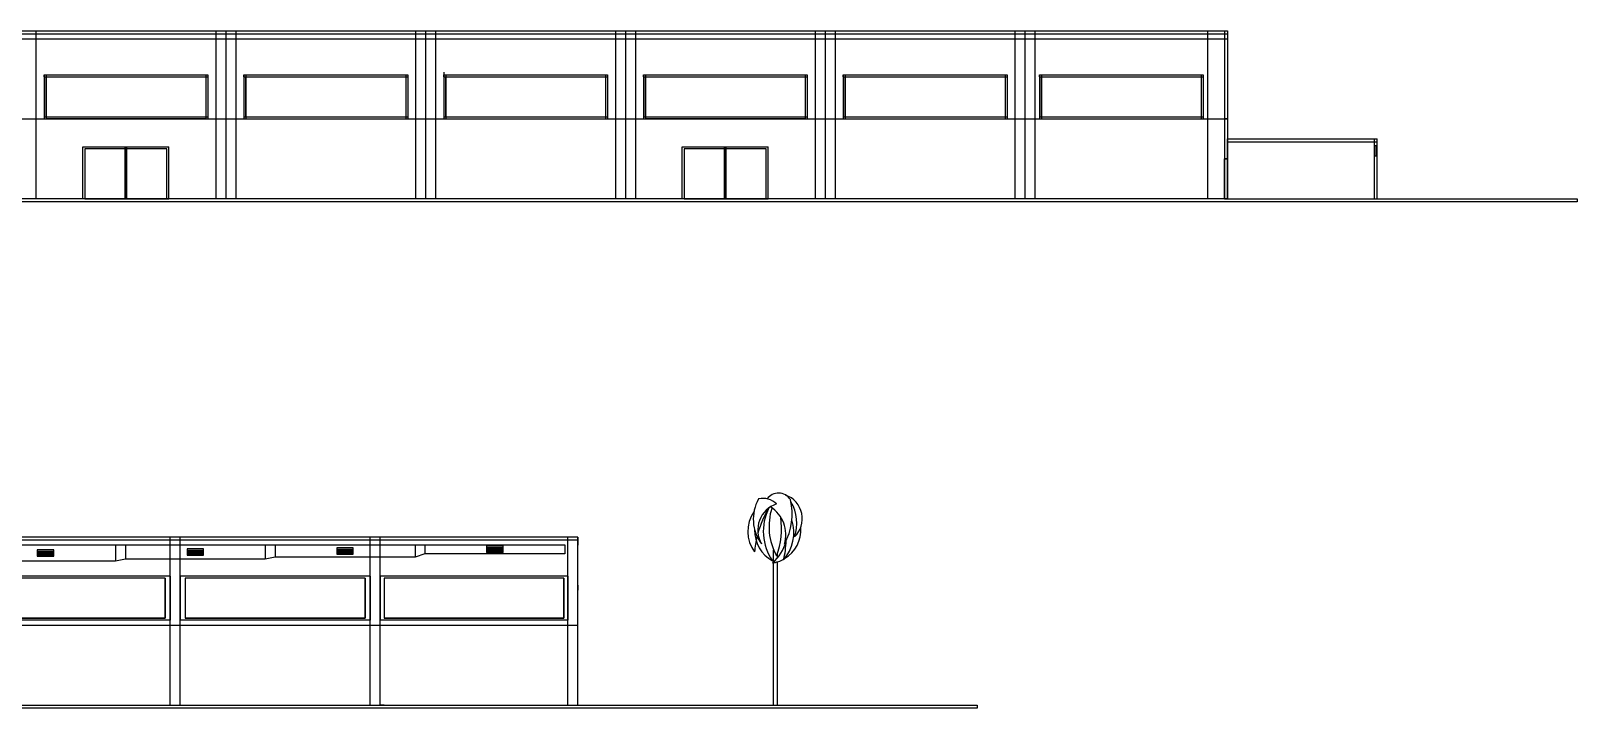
# Model space of a CAD drawing. Header units: millimetres. Extents: x 2513 to 2669, y 1505 to 1675.
# Drawn here: x 2591.2 to 2668.6, y 1505.7 to 1539.6 of the extents above; entities that cross this region are included whole.
import ezdxf

# ---------------------------------------------------------------- set-up
doc = ezdxf.new("R2010")
doc.units = ezdxf.units.MM
doc.layers.add('1VEGETACAO', color=7, linetype='Continuous')
doc.layers.add('Dutos', color=130, linetype='Continuous')

# ---------------------------------------------------------------- blocks, each defined once
blk = doc.blocks.new('palmeira2')
at = {"layer": '1VEGETACAO'}
for p, q in [((-0.2, 7.159), (-0.2, 7.777)), ((-0.2, 0), (-0.2, 7.122)), ((0, 7.372), (0, 7.603)), ((0, 0), (0, 7.171))]:
    blk.add_line(p, q, dxfattribs=at)
for centre, radius, start, end in [((0.833, 9.303), 2.05, 150.44771, 217.18044), ((0.384, 8.761), 1.374, 108.42728, 210.46063), ((-0.726, 9.375), 0.966, 45.54946, 103.40231), ((-0.95, 10.314), 0, 26.80463, 0), ((0.046, 9.91), 0.701, 32.19845, 144.31462), ((-2.385, 9.561), 3.115, 331.20329, 13.27304), ((-0.026, 9.324), 1.263, 313.89946, 70.07147), ((0.636, 10.281), 0.00435, 147.80155, 32.19845), ((-1.147, 9.097), 2.11, 341.13019, 30.59469), ((0.211, 8.689), 1.704, 144.95946, 216.99001), ((3.92, 7.247), 5.087, 149.17487, 164.4632), ((1.866, 8.692), 2.581, 152.96373, 214.93246), ((2.617, 8.936), 3.046, 162.18461, 208.90236), ((-1.241, 8.516), 1.657, 344.03246, 57.74904), ((-3.615, 8.827), 3.816, 339.0755, 8.70098), ((0.616, 8.751), 1.765, 179.16686, 240.59673), ((-1.279, 8.636), 2.092, 319.00749, 17.51569), ((-0.492, 8.754), 1.657, 300.6877, 4.6601), ((3.92, 7.247), 5.087, 166.44897, 175.29248), ((-0.8, 8.064), 0, 254.36088, 0), ((-1.718, 8.786), 2.225, 311.29612, 344.54752), ((-3.978, 8.318), 4.406, 346.15566, 358.72883), ((0.348, 8.058), 0.0042, 151.20329, 28.79671), ((-0.492, 8.754), 1.657, 278.40335, 298.92461), ((-0.05, 7.464), 0, 237.80471, 0), ((0.3, 7.264), 0, 98.01498, 0)]:
    blk.add_arc(centre, radius, start, end, dxfattribs=at)

msp = doc.modelspace()

# ---------------------------------------------------------------- linework, layer by layer
at = {"color": 32, "true_color": 0xcd6928}
msp.add_line((2530.779, 1539.598), (2651.079, 1539.598), dxfattribs=at)
at = {"color": 7, "true_color": 0xffffff}
for p, q in [((2591.429, 1539.598), (2591.429, 1531.198)), ((2600.438, 1539.598), (2600.438, 1531.198)), ((2600.938, 1539.598), (2600.938, 1531.198)), ((2601.438, 1539.598), (2601.438, 1531.198)), ((2610.438, 1539.598), (2610.438, 1531.198)), ((2610.938, 1539.598), (2610.938, 1531.198)), ((2611.438, 1539.598), (2611.438, 1531.198)), ((2620.438, 1539.598), (2620.438, 1531.198)), ((2620.938, 1539.598), (2620.938, 1531.198)), ((2621.438, 1539.598), (2621.438, 1531.198)), ((2630.438, 1539.598), (2630.438, 1531.198)), ((2630.938, 1539.598), (2630.938, 1531.198)), ((2631.438, 1539.598), (2631.438, 1531.198)), ((2640.438, 1539.598), (2640.438, 1531.198)), ((2640.938, 1539.598), (2640.938, 1531.198)), ((2641.438, 1539.598), (2641.438, 1531.198)), ((2650.082, 1539.598), (2650.082, 1531.198)), ((2650.929, 1539.598), (2650.929, 1531.198)), ((2651.079, 1539.598), (2651.079, 1531.198)), ((2651.079, 1531.198), (2530.779, 1531.198)), ((2598.156, 1505.858), (2598.156, 1514.258)), ((2598.656, 1505.858), (2598.656, 1514.258)), ((2608.155, 1505.858), (2608.155, 1514.258)), ((2608.656, 1505.858), (2608.656, 1514.258)), ((2618.056, 1505.858), (2618.056, 1514.258)), ((2618.556, 1505.858), (2618.556, 1514.258)), ((2618.556, 1505.858), (2618.556, 1514.258)), ((2618.556, 1512.108), (2618.556, 1513.108)), ((2598.156, 1512.308), (2588.656, 1512.308)), ((2597.906, 1512.208), (2588.906, 1512.208)), ((2597.906, 1510.208), (2597.906, 1512.208)), ((2597.906, 1512.208), (2597.906, 1510.208)), ((2598.156, 1512.308), (2598.156, 1510.108)), ((2608.155, 1512.308), (2598.656, 1512.308)), ((2598.656, 1512.308), (2598.656, 1510.108)), ((2607.906, 1512.208), (2598.906, 1512.208)), ((2598.906, 1512.208), (2598.906, 1510.208)), ((2598.906, 1512.208), (2598.906, 1510.208)), ((2607.906, 1510.208), (2607.906, 1512.208)), ((2607.906, 1512.208), (2607.906, 1510.208)), ((2608.155, 1512.308), (2608.155, 1510.108)), ((2618.056, 1512.308), (2608.656, 1512.308)), ((2608.656, 1512.308), (2608.656, 1510.108)), ((2617.856, 1512.208), (2608.856, 1512.208)), ((2608.856, 1512.208), (2608.856, 1510.208)), ((2608.856, 1512.208), (2608.856, 1510.208)), ((2617.856, 1510.208), (2617.856, 1512.208)), ((2617.856, 1512.208), (2617.856, 1510.208)), ((2618.056, 1512.308), (2618.056, 1510.108)), ((2618.556, 1511.858), (2618.556, 1512.108)), ((2618.556, 1505.858), (2618.556, 1511.858)), ((2618.556, 1511.858), (2618.556, 1511.608)), ((2598.156, 1510.108), (2588.656, 1510.108)), ((2597.906, 1510.208), (2588.906, 1510.208)), ((2588.906, 1510.208), (2597.906, 1510.208)), ((2608.155, 1510.108), (2598.656, 1510.108)), ((2607.906, 1510.208), (2598.906, 1510.208)), ((2598.906, 1510.208), (2607.906, 1510.208)), ((2618.056, 1510.108), (2608.656, 1510.108)), ((2617.856, 1510.208), (2608.856, 1510.208)), ((2608.856, 1510.208), (2617.856, 1510.208)), ((2617.956, 1510.108), (2617.856, 1510.108)), ((2618.556, 1510.258), (2618.556, 1510.758)), ((2558.256, 1505.858), (2618.556, 1505.858)), ((2558.256, 1505.858), (2618.556, 1505.858))]:
    msp.add_line(p, q, dxfattribs=at)
for p, q in [((2530.779, 1539.448), (2651.079, 1539.448)), ((2530.779, 1539.198), (2651.079, 1539.198)), ((2530.779, 1535.198), (2651.079, 1535.198)), ((2618.556, 1514.258), (2558.256, 1514.258)), ((2618.556, 1514.108), (2558.256, 1514.108)), ((2618.556, 1513.208), (2618.556, 1514.258)), ((2618.556, 1514.258), (2618.556, 1514.108)), ((2618.556, 1514.108), (2618.556, 1513.858)), ((2618.556, 1513.108), (2618.556, 1513.208)), ((2558.256, 1509.858), (2618.556, 1509.858)), ((2638.556, 1505.708), (2558.256, 1505.708)), ((2598.906, 1505.858), (2603.406, 1505.858)), ((2608.856, 1505.858), (2608.656, 1505.858)), ((2618.556, 1505.858), (2628.556, 1505.858)), ((2628.556, 1505.858), (2638.556, 1505.858)), ((2638.556, 1505.858), (2638.556, 1505.708))]:
    msp.add_line(p, q)
at = {"color": 5}
for p, q in [((2591.834, 1537.398), (2591.834, 1535.198)), ((2591.834, 1537.398), (2591.834, 1535.198)), ((2591.834, 1537.298), (2591.834, 1537.398)), ((2591.834, 1537.398), (2600.034, 1537.398)), ((2591.834, 1537.298), (2599.934, 1537.298)), ((2591.934, 1537.398), (2591.934, 1535.198)), ((2591.934, 1537.398), (2591.934, 1535.198)), ((2591.934, 1535.298), (2591.934, 1537.298)), ((2599.934, 1537.398), (2599.934, 1535.198)), ((2599.934, 1537.398), (2599.934, 1535.198)), ((2599.934, 1537.298), (2600.034, 1537.298)), ((2600.034, 1537.398), (2600.034, 1535.198)), ((2601.843, 1537.398), (2601.843, 1535.198)), ((2601.843, 1537.398), (2601.843, 1535.198)), ((2601.843, 1537.298), (2601.843, 1537.398)), ((2601.843, 1537.398), (2610.043, 1537.398)), ((2601.843, 1537.298), (2609.943, 1537.298)), ((2601.943, 1537.398), (2601.943, 1535.198)), ((2601.943, 1537.398), (2601.943, 1535.198)), ((2601.943, 1535.298), (2601.943, 1537.298)), ((2609.943, 1537.398), (2609.943, 1535.198)), ((2609.943, 1537.398), (2609.943, 1535.198)), ((2609.943, 1537.298), (2610.043, 1537.298)), ((2610.043, 1537.398), (2610.043, 1535.198)), ((2611.843, 1537.538), (2611.843, 1535.198)), ((2611.843, 1537.398), (2611.843, 1535.198)), ((2611.843, 1537.298), (2611.843, 1537.398)), ((2611.843, 1537.398), (2620.043, 1537.398)), ((2611.843, 1537.298), (2619.943, 1537.298)), ((2611.943, 1537.398), (2611.943, 1535.198)), ((2611.943, 1537.398), (2611.943, 1535.198)), ((2611.943, 1535.298), (2611.943, 1537.298)), ((2619.943, 1537.398), (2619.943, 1535.198)), ((2619.943, 1537.398), (2619.943, 1535.198)), ((2619.943, 1537.298), (2620.043, 1537.298)), ((2620.043, 1537.398), (2620.043, 1535.198)), ((2621.843, 1537.398), (2621.843, 1535.198)), ((2621.843, 1537.398), (2621.843, 1535.198)), ((2621.843, 1537.298), (2621.843, 1537.398)), ((2621.843, 1537.398), (2630.043, 1537.398)), ((2621.843, 1537.298), (2629.943, 1537.298)), ((2621.943, 1537.398), (2621.943, 1535.198)), ((2621.943, 1537.398), (2621.943, 1535.198)), ((2621.943, 1535.298), (2621.943, 1537.298)), ((2629.943, 1537.398), (2629.943, 1535.198)), ((2629.943, 1537.398), (2629.943, 1535.198)), ((2629.943, 1537.298), (2630.043, 1537.298)), ((2630.043, 1537.398), (2630.043, 1535.198)), ((2631.843, 1537.398), (2631.843, 1535.198)), ((2631.843, 1537.398), (2631.843, 1535.198)), ((2631.843, 1537.298), (2631.843, 1537.398)), ((2631.843, 1537.398), (2640.043, 1537.398)), ((2631.843, 1537.298), (2639.943, 1537.298)), ((2631.943, 1537.398), (2631.943, 1535.198)), ((2631.943, 1537.398), (2631.943, 1535.198)), ((2631.943, 1535.298), (2631.943, 1537.298)), ((2639.943, 1537.398), (2639.943, 1535.198)), ((2639.943, 1537.298), (2640.043, 1537.298)), ((2640.043, 1537.398), (2640.043, 1535.198)), ((2641.668, 1537.398), (2641.668, 1535.198)), ((2641.668, 1537.398), (2641.668, 1535.198)), ((2641.668, 1537.298), (2641.668, 1537.398)), ((2641.668, 1537.398), (2649.868, 1537.398)), ((2641.668, 1537.298), (2649.768, 1537.298)), ((2641.768, 1537.398), (2641.768, 1535.198)), ((2641.768, 1537.398), (2641.768, 1535.198)), ((2641.768, 1535.298), (2641.768, 1537.298)), ((2649.768, 1537.398), (2649.768, 1535.198)), ((2649.768, 1537.398), (2649.768, 1535.198)), ((2649.768, 1537.298), (2649.868, 1537.298)), ((2649.868, 1537.398), (2649.868, 1535.198)), ((2639.943, 1536.324), (2639.943, 1535.198)), ((2591.834, 1535.298), (2600.034, 1535.298)), ((2591.834, 1535.298), (2600.034, 1535.298)), ((2591.834, 1535.198), (2600.034, 1535.198)), ((2591.834, 1535.198), (2600.034, 1535.198)), ((2601.843, 1535.298), (2610.043, 1535.298)), ((2601.843, 1535.298), (2610.043, 1535.298)), ((2601.843, 1535.198), (2610.043, 1535.198)), ((2601.843, 1535.198), (2610.043, 1535.198)), ((2611.843, 1535.298), (2620.043, 1535.298)), ((2611.843, 1535.298), (2620.043, 1535.298)), ((2611.843, 1535.198), (2620.043, 1535.198)), ((2611.843, 1535.198), (2620.043, 1535.198)), ((2621.843, 1535.298), (2630.043, 1535.298)), ((2621.843, 1535.298), (2630.043, 1535.298)), ((2621.843, 1535.198), (2630.043, 1535.198)), ((2621.843, 1535.198), (2630.043, 1535.198)), ((2631.843, 1535.298), (2640.043, 1535.298)), ((2631.843, 1535.298), (2640.043, 1535.298)), ((2631.843, 1535.198), (2640.043, 1535.198)), ((2631.843, 1535.198), (2640.043, 1535.198)), ((2641.668, 1535.298), (2649.868, 1535.298)), ((2641.668, 1535.298), (2649.868, 1535.298)), ((2641.668, 1535.198), (2649.868, 1535.198)), ((2641.668, 1535.198), (2649.868, 1535.198)), ((2658.579, 1533.848), (2658.429, 1533.848)), ((2658.429, 1533.848), (2658.429, 1533.348)), ((2658.429, 1533.348), (2658.579, 1533.348)), ((2658.579, 1533.848), (2658.504, 1533.848)), ((2658.504, 1533.848), (2658.504, 1533.348)), ((2658.579, 1533.348), (2658.579, 1533.848))]:
    msp.add_line(p, q, dxfattribs=at)
at = {"color": 1}
for p, q in [((2591.929, 1535.198), (2599.929, 1535.198)), ((2599.929, 1535.198), (2591.929, 1535.198)), ((2595.979, 1535.198), (2595.879, 1535.198)), ((2629.938, 1535.198), (2621.938, 1535.198)), ((2629.938, 1535.198), (2621.938, 1535.198)), ((2625.988, 1535.198), (2625.888, 1535.198)), ((2593.779, 1531.198), (2593.779, 1533.798)), ((2593.779, 1533.798), (2598.079, 1533.798)), ((2595.879, 1533.698), (2593.879, 1533.698)), ((2593.879, 1533.698), (2593.879, 1531.198)), ((2595.879, 1533.798), (2595.879, 1531.198)), ((2595.879, 1533.698), (2595.879, 1531.198)), ((2595.979, 1533.698), (2595.879, 1533.698)), ((2595.929, 1531.198), (2595.929, 1533.798)), ((2595.929, 1531.198), (2595.929, 1533.798)), ((2595.929, 1531.198), (2595.929, 1533.698)), ((2595.979, 1531.198), (2595.979, 1533.798)), ((2595.979, 1531.198), (2595.979, 1533.698)), ((2597.979, 1533.698), (2595.979, 1533.698)), ((2597.979, 1531.198), (2597.979, 1533.698)), ((2598.079, 1531.198), (2598.079, 1533.798)), ((2623.788, 1531.198), (2623.788, 1533.798)), ((2623.788, 1533.798), (2628.088, 1533.798)), ((2625.888, 1533.698), (2623.888, 1533.698)), ((2623.888, 1533.698), (2623.888, 1531.198)), ((2625.888, 1533.798), (2625.888, 1531.198)), ((2625.888, 1533.698), (2625.888, 1531.198)), ((2625.988, 1533.698), (2625.888, 1533.698)), ((2625.938, 1531.198), (2625.938, 1533.798)), ((2625.938, 1531.198), (2625.938, 1533.798)), ((2625.938, 1531.198), (2625.938, 1533.698)), ((2625.988, 1531.198), (2625.988, 1533.798)), ((2625.988, 1531.198), (2625.988, 1533.698)), ((2627.988, 1533.698), (2625.988, 1533.698)), ((2627.988, 1531.198), (2627.988, 1533.698)), ((2628.088, 1531.198), (2628.088, 1533.798)), ((2650.929, 1531.198), (2650.929, 1533.198)), ((2650.929, 1533.198), (2651.079, 1533.198)), ((2593.879, 1531.198), (2593.779, 1531.198)), ((2593.879, 1531.198), (2595.929, 1531.198)), ((2595.879, 1531.198), (2595.929, 1531.198)), ((2595.879, 1531.198), (2595.929, 1531.198)), ((2595.929, 1531.198), (2595.979, 1531.198)), ((2595.929, 1531.198), (2595.979, 1531.198)), ((2595.979, 1531.198), (2597.979, 1531.198)), ((2597.979, 1531.198), (2598.079, 1531.198)), ((2623.888, 1531.198), (2623.788, 1531.198)), ((2623.888, 1531.198), (2625.938, 1531.198)), ((2625.888, 1531.198), (2625.938, 1531.198)), ((2625.888, 1531.198), (2625.938, 1531.198)), ((2625.938, 1531.198), (2625.988, 1531.198)), ((2625.938, 1531.198), (2625.988, 1531.198)), ((2625.988, 1531.198), (2627.988, 1531.198)), ((2627.988, 1531.198), (2628.088, 1531.198)), ((2651.079, 1531.198), (2650.929, 1531.198))]:
    msp.add_line(p, q, dxfattribs=at)
at = {"color": 3}
for p, q in [((2651.079, 1535.198), (2650.929, 1535.198)), ((2651.079, 1531.198), (2651.079, 1534.198)), ((2651.079, 1534.198), (2658.579, 1534.198)), ((2651.079, 1534.198), (2651.079, 1534.048)), ((2658.429, 1534.198), (2658.429, 1531.198)), ((2658.579, 1531.198), (2658.579, 1534.198)), ((2651.079, 1534.048), (2658.579, 1534.048)), ((2650.929, 1533.198), (2650.929, 1531.198)), ((2651.079, 1533.198), (2650.929, 1533.198)), ((2651.079, 1531.198), (2651.079, 1533.198)), ((2668.579, 1531.048), (2523.279, 1531.048)), ((2650.929, 1531.198), (2651.079, 1531.198)), ((2651.079, 1531.198), (2658.579, 1531.198)), ((2658.579, 1531.198), (2668.579, 1531.198)), ((2668.579, 1531.198), (2668.579, 1531.048))]:
    msp.add_line(p, q, dxfattribs=at)
at = {"layer": 'Dutos'}
for p, q in [((2588.406, 1513.883), (2595.406, 1513.883)), ((2591.493, 1513.633), (2591.493, 1513.308)), ((2592.318, 1513.633), (2591.493, 1513.633)), ((2591.493, 1513.568), (2592.318, 1513.568)), ((2591.493, 1513.503), (2592.318, 1513.503)), ((2591.493, 1513.438), (2592.318, 1513.438)), ((2591.493, 1513.373), (2592.318, 1513.373)), ((2591.493, 1513.308), (2592.318, 1513.308)), ((2592.318, 1513.308), (2592.318, 1513.633)), ((2595.406, 1513.883), (2595.406, 1513.058)), ((2595.406, 1513.883), (2595.906, 1513.883)), ((2595.906, 1513.883), (2595.906, 1513.158)), ((2595.906, 1513.883), (2602.906, 1513.883)), ((2598.993, 1513.683), (2598.993, 1513.358)), ((2599.818, 1513.683), (2598.993, 1513.683)), ((2598.993, 1513.618), (2599.818, 1513.618)), ((2598.993, 1513.553), (2599.818, 1513.553)), ((2598.993, 1513.488), (2599.818, 1513.488)), ((2598.993, 1513.423), (2599.818, 1513.423)), ((2598.993, 1513.358), (2599.818, 1513.358)), ((2599.818, 1513.358), (2599.818, 1513.683)), ((2602.906, 1513.883), (2602.906, 1513.158)), ((2602.906, 1513.883), (2603.406, 1513.883)), ((2603.406, 1513.258), (2602.906, 1513.158)), ((2603.406, 1513.883), (2603.406, 1513.258)), ((2603.406, 1513.883), (2610.406, 1513.883)), ((2610.406, 1513.258), (2603.406, 1513.258)), ((2606.493, 1513.733), (2606.493, 1513.408)), ((2607.318, 1513.733), (2606.493, 1513.733)), ((2606.493, 1513.668), (2607.318, 1513.668)), ((2606.493, 1513.603), (2607.318, 1513.603)), ((2606.493, 1513.538), (2607.318, 1513.538)), ((2606.493, 1513.473), (2607.318, 1513.473)), ((2606.493, 1513.408), (2607.318, 1513.408)), ((2606.906, 1513.883), (2606.906, 1513.883)), ((2607.318, 1513.408), (2607.318, 1513.733)), ((2610.406, 1513.883), (2610.406, 1513.258)), ((2610.406, 1513.883), (2610.906, 1513.883)), ((2610.906, 1513.433), (2610.406, 1513.258)), ((2610.906, 1513.883), (2610.906, 1513.433)), ((2610.906, 1513.883), (2617.906, 1513.883)), ((2617.906, 1513.433), (2610.906, 1513.433)), ((2613.993, 1513.82), (2613.993, 1513.495)), ((2614.818, 1513.82), (2613.993, 1513.82)), ((2613.993, 1513.755), (2614.818, 1513.755)), ((2613.993, 1513.69), (2614.818, 1513.69)), ((2613.993, 1513.625), (2614.818, 1513.625)), ((2613.993, 1513.56), (2614.818, 1513.56)), ((2613.993, 1513.495), (2614.818, 1513.495)), ((2614.818, 1513.495), (2614.818, 1513.82)), ((2617.906, 1513.883), (2617.906, 1513.433)), ((2595.406, 1513.058), (2588.406, 1513.058)), ((2595.906, 1513.158), (2595.406, 1513.058)), ((2602.906, 1513.158), (2595.906, 1513.158))]:
    msp.add_line(p, q, dxfattribs=at)

# ---------------------------------------------------------------- block references
msp.add_blockref('palmeira2', (2628.556, 1505.858))

doc.saveas('drawing.dxf')
